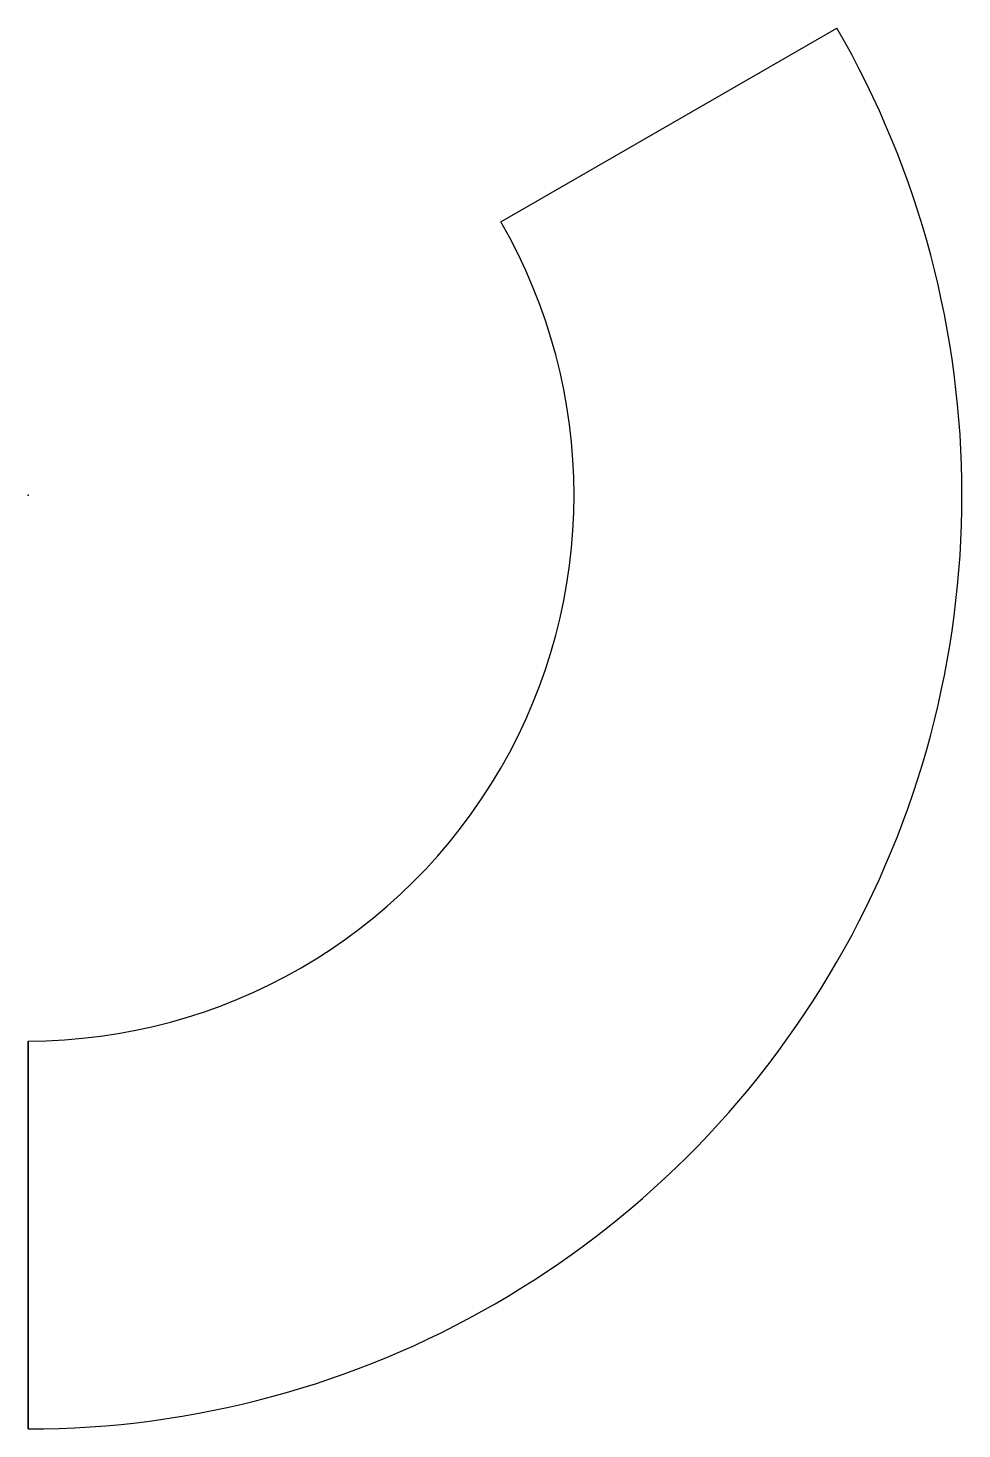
# Model space of a CAD drawing. Header units: centimetres. Extents: x 0 to 6.5, y -6.5 to 3.25.
import ezdxf

# ---------------------------------------------------------------- set-up
doc = ezdxf.new("R2010")
doc.units = ezdxf.units.CM
doc.header["$MEASUREMENT"] = 0
doc.layers.add('THRコントロールモジュール-基板外形-120deg v5_Sketch1', color=7, linetype='Continuous')

msp = doc.modelspace()

# ---------------------------------------------------------------- linework, layer by layer
at = {"layer": 'THRコントロールモジュール-基板外形-120deg v5_Sketch1'}
for p, q in [((3.2909, 1.9), (5.6292, 3.25)), ((3.2909, 1.9), (5.6292, 3.25)), ((0, -6.5), (0, -3.8)), ((0, -3.8), (0, -6.5))]:
    msp.add_line(p, q, dxfattribs=at)
for radius in [6.5, 3.8]:
    msp.add_arc((0, 0), radius, 270, 30, dxfattribs=at)
msp.add_point((0, 0), dxfattribs=at)

doc.saveas('drawing.dxf')
